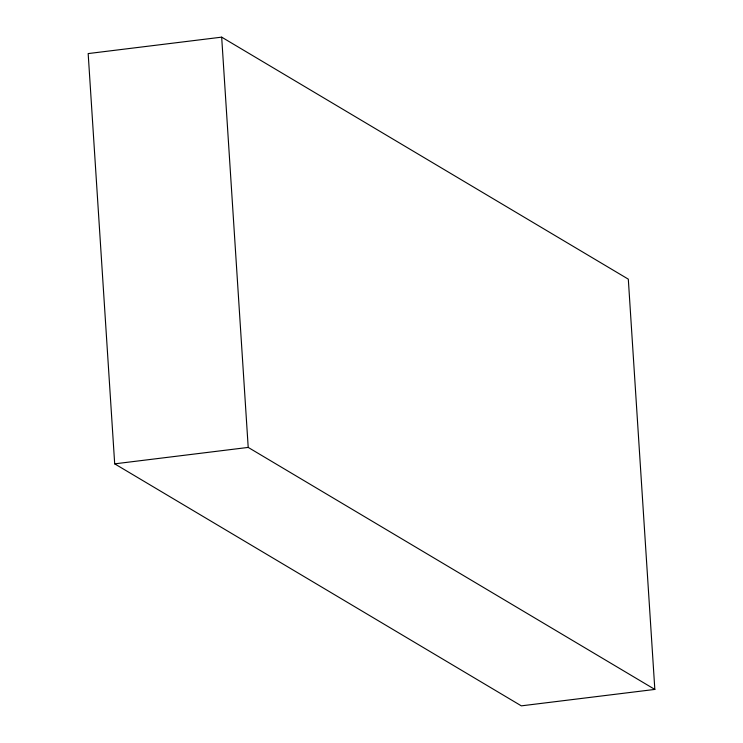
<?xml version="1.0" encoding="UTF-8"?>
<svg xmlns="http://www.w3.org/2000/svg" width="743" height="743" viewBox="0 0 743 743"><rect width="100%" height="100%" fill="white"/><g stroke="black" fill="none" stroke-linecap="round" stroke-linejoin="round"><path stroke-width="1.11" d="M221.674 37.15L88.166 53.58L114.691 463.846L521.326 705.85L654.834 689.42L628.309 279.154L221.674 37.15L248.208 447.416L654.834 689.42M114.691 463.846L248.208 447.416"/></g></svg>
